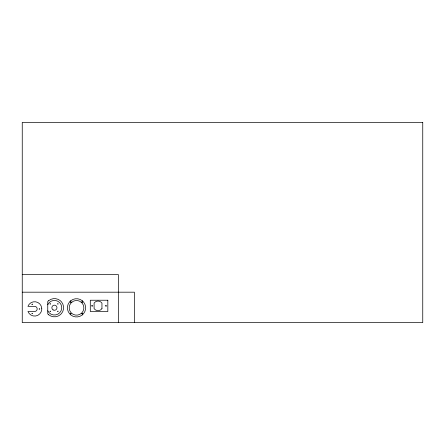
<?xml version="1.0" encoding="UTF-8"?>
<svg xmlns="http://www.w3.org/2000/svg" width="445" height="445" viewBox="0 0 445 445"><rect width="100%" height="100%" fill="white"/><g stroke="black" fill="none" stroke-linecap="round" stroke-linejoin="round"><path stroke-width="0.67" d="M48.705 300.631L47.754 301.521L47.754 313.903L48.705 314.799M70.755 300.742L69.437 302.06A9.117 9.117 0 0 0 69.465 313.586L70.755 314.91A9.117 9.117 0 0 0 82.292 314.893M71.895 302.144L70.838 303.201A7.315 7.315 0 0 0 70.861 312.446L71.895 313.508A7.315 7.315 0 0 0 81.151 313.491L82.203 312.451A7.315 7.315 0 0 0 82.197 303.206L81.146 302.144M82.28 314.91L83.604 313.591A9.117 9.117 0 0 0 83.599 302.066L82.28 300.742M22.25 274.565L118.37 274.565L118.37 322.625M22.25 292.187L134.39 292.187L134.39 322.625M41.735 308.185L41.735 309.648A7.142 7.142 0 0 1 27.957 311.483L34.615 311.478A2.564 2.564 0 0 0 37.18 308.913A2.564 2.564 0 0 0 34.615 306.349L27.935 306.349A7.142 7.142 0 0 1 41.73 308.196M48.722 314.776A9.117 9.117 0 0 0 60.242 314.776L61.549 313.475A9.117 9.117 0 0 0 61.549 301.955L60.231 300.631A9.117 9.117 0 0 0 48.722 300.648M47.776 310.76A7.315 7.315 0 0 0 61.699 308.463L61.705 306.961A7.315 7.315 0 0 0 47.776 304.68M70.772 300.759A9.117 9.117 0 0 1 82.292 300.759M71.912 302.155A7.315 7.315 0 0 1 81.151 302.155M70.199 301.938C70.966 303.646 71.523 300.503 70.204 301.894M70.232 313.586C71.061 315.305 71.5 312.079 70.232 313.586M81.847 301.971C82.675 303.69 83.115 300.47 81.847 301.971M81.863 313.603C82.653 315.305 83.176 312.179 81.874 313.558M31.968 304.308C32.63 305.264 32.502 303.34 31.968 304.308M31.968 313.547L32.518 313.636L31.979 313.491M39.199 308.986C39.861 309.931 39.739 308.029 39.199 308.986M50.024 303.918C50.691 304.864 50.569 302.956 50.024 303.918M50.024 311.322C50.708 312.257 50.585 310.354 50.024 311.322M57.666 303.918C58.323 304.853 58.262 302.995 57.672 303.891M57.666 311.322C58.267 312.268 58.334 310.404 57.672 311.294M91.726 305.821C92.488 307.523 93.072 304.402 91.737 305.771M105.582 305.821C106.422 307.534 106.817 304.336 105.582 305.821M422.75 122.375L22.25 122.375L22.25 322.625L422.75 322.625L422.75 122.375M107.829 300.23L90.296 300.23L90.296 311.506L107.829 311.506L107.829 300.23M101.95 308.641L101.95 303.095A4.812 4.812 0 0 0 94.095 303.095L94.101 308.641A4.812 4.812 0 0 0 101.955 308.641M53.133 309.931A2.564 2.564 0 0 0 56.982 307.712A2.564 2.564 0 0 0 53.139 305.493A2.564 2.564 0 0 0 53.133 309.931"/></g></svg>
